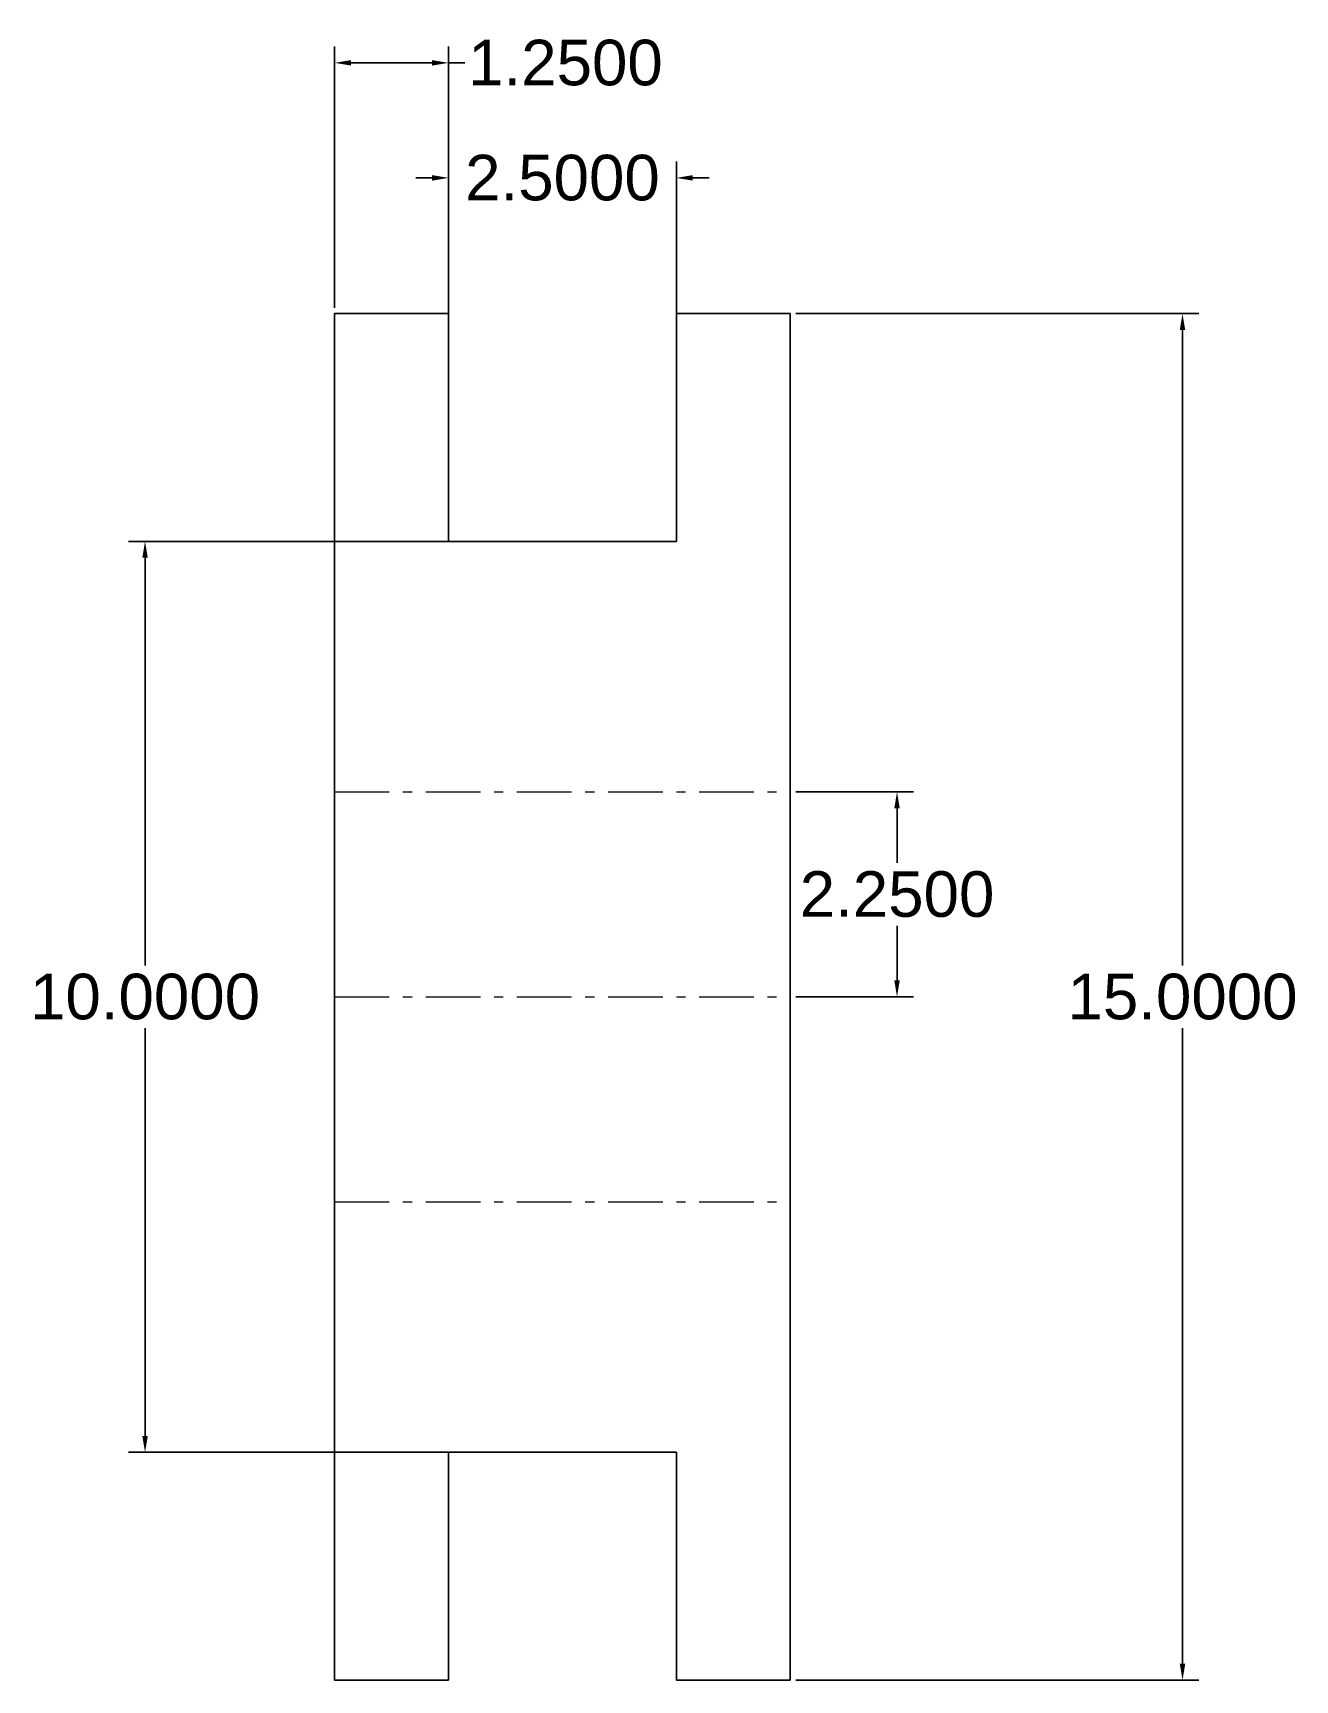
# Model space of a CAD drawing. Header units: centimetres. Extents: x 6.7 to 20.5, y 10 to 28.1.
import ezdxf

# ---------------------------------------------------------------- set-up
doc = ezdxf.new("R2010")
doc.units = ezdxf.units.CM
doc.linetypes.add('ACAD_ISO10W100', pattern=[18, 12, -3, 0, -3])
doc.layers.add('dimesiuni', color=111, linetype='Continuous', lineweight=15)
doc.layers.add('linii de ajutor', color=131, linetype='ACAD_ISO10W100', lineweight=20)
doc.layers.add('schita', color=7, linetype='Continuous')
doc.styles.get("Standard").update_dxf_attribs({"font": 'arial.ttf', "height": 0.5})
doc.dimstyles.get("Standard").update_dxf_attribs({"dimtxt": 0.18, "dimasz": 0.18, "dimexe": 0.18, "dimexo": 0.0625, "dimgap": 0.09, "dimtad": 0, "dimtih": 1, "dimtoh": 1, "dimdec": 4, "dimzin": 0, "dimdsep": 46, "dimtxsty": 'Standard', "dimcen": 0.09, "dimadec": 0, "dimazin": 0, "dimtfac": 1, "dimtdec": 4, "dimtofl": 0, "dimtmove": 0, "dimatfit": 3, "dimfxl": 1, "dimtolj": 1, "dimtzin": 0, "dimarcsym": 0})

# ---------------------------------------------------------------- blocks, each defined once
blk = doc.blocks.new('*D1')
at = {"layer": 'Defpoints', "color": 0, "transparency": 16777216}
for p in [(15, 25), (15, 10), (19.305, 10)]:
    blk.add_point(p, dxfattribs=at)
at = {"layer": 'dimesiuni', "color": 0, "lineweight": -2, "transparency": 16777216}
for p, q in [((15.063, 25), (19.485, 25)), ((19.305, 24.82), (19.305, 17.845)), ((19.305, 10.18), (19.305, 17.155)), ((15.063, 10), (19.485, 10))]:
    blk.add_line(p, q, dxfattribs=at)
at = {"layer": 'dimesiuni', "color": 0, "transparency": 16777216}
for points in [[(19.275, 24.82), (19.335, 24.82), (19.305, 25)], [(19.275, 10.18), (19.335, 10.18), (19.305, 10)]]:
    blk.add_solid(points, dxfattribs=at)
at = {"layer": 'dimesiuni', "color": 0, "transparency": 16777216, "insert": (19.305, 17.5), "char_height": 0.5, "attachment_point": 5}
blk.add_mtext('\\A1;15.0000', dxfattribs=at)
blk = doc.blocks.new('*D2')
at = {"layer": 'Defpoints', "color": 0, "transparency": 16777216}
for p in [(13.75, 26.49), (11.25, 22.5), (13.75, 22.5)]:
    blk.add_point(p, dxfattribs=at)
at = {"layer": 'dimesiuni', "color": 0, "lineweight": -2, "transparency": 16777216}
for p, q in [((11.25, 22.562), (11.25, 26.67)), ((13.75, 22.562), (13.75, 26.67)), ((11.07, 26.49), (10.89, 26.49)), ((13.93, 26.49), (14.11, 26.49))]:
    blk.add_line(p, q, dxfattribs=at)
at = {"layer": 'dimesiuni', "color": 0, "transparency": 16777216}
for points in [[(11.07, 26.52), (11.07, 26.46), (11.25, 26.49)], [(13.93, 26.52), (13.93, 26.46), (13.75, 26.49)]]:
    blk.add_solid(points, dxfattribs=at)
at = {"layer": 'dimesiuni', "color": 0, "transparency": 16777216, "insert": (12.5, 26.49), "char_height": 0.5, "attachment_point": 5}
blk.add_mtext('\\A1;2.5000', dxfattribs=at)
blk = doc.blocks.new('*D3')
at = {"layer": 'Defpoints', "color": 0, "transparency": 16777216}
for p in [(11.25, 27.753), (10, 25), (11.25, 25)]:
    blk.add_point(p, dxfattribs=at)
at = {"layer": 'dimesiuni', "color": 0, "lineweight": -2, "transparency": 16777216}
for p, q in [((10, 25.062), (10, 27.933)), ((11.25, 25.062), (11.25, 27.933)), ((10.18, 27.753), (11.07, 27.753)), ((11.25, 27.753), (11.43, 27.753))]:
    blk.add_line(p, q, dxfattribs=at)
at = {"layer": 'dimesiuni', "color": 0, "transparency": 16777216}
for points in [[(10.18, 27.783), (10.18, 27.723), (10, 27.753)], [(11.07, 27.783), (11.07, 27.723), (11.25, 27.753)]]:
    blk.add_solid(points, dxfattribs=at)
at = {"layer": 'dimesiuni', "color": 0, "transparency": 16777216, "insert": (12.533, 27.753), "char_height": 0.5, "attachment_point": 5}
blk.add_mtext('\\A1;1.2500', dxfattribs=at)
blk = doc.blocks.new('*D4')
at = {"layer": 'Defpoints', "color": 0, "transparency": 16777216}
for p in [(15, 19.75), (15, 17.5), (16.172, 17.5)]:
    blk.add_point(p, dxfattribs=at)
at = {"layer": 'dimesiuni', "color": 0, "lineweight": -2, "transparency": 16777216}
for p, q in [((15.063, 19.75), (16.352, 19.75)), ((16.172, 19.57), (16.172, 18.97)), ((16.172, 17.68), (16.172, 18.28)), ((15.063, 17.5), (16.352, 17.5))]:
    blk.add_line(p, q, dxfattribs=at)
at = {"layer": 'dimesiuni', "color": 0, "transparency": 16777216}
for points in [[(16.142, 19.57), (16.202, 19.57), (16.172, 19.75)], [(16.142, 17.68), (16.202, 17.68), (16.172, 17.5)]]:
    blk.add_solid(points, dxfattribs=at)
at = {"layer": 'dimesiuni', "color": 0, "transparency": 16777216, "insert": (16.172, 18.625), "char_height": 0.5, "attachment_point": 5}
blk.add_mtext('\\A1;2.2500', dxfattribs=at)
blk = doc.blocks.new('*D5')
at = {"layer": 'Defpoints', "color": 0, "transparency": 16777216}
for p in [(13.75, 22.5), (7.919, 12.5), (13.75, 12.5)]:
    blk.add_point(p, dxfattribs=at)
at = {"layer": 'dimesiuni', "color": 0, "lineweight": -2, "transparency": 16777216}
for p, q in [((13.688, 22.5), (7.739, 22.5)), ((7.919, 22.32), (7.919, 17.845)), ((7.919, 12.68), (7.919, 17.155)), ((13.688, 12.5), (7.739, 12.5))]:
    blk.add_line(p, q, dxfattribs=at)
at = {"layer": 'dimesiuni', "color": 0, "transparency": 16777216}
for points in [[(7.889, 22.32), (7.949, 22.32), (7.919, 22.5)], [(7.889, 12.68), (7.949, 12.68), (7.919, 12.5)]]:
    blk.add_solid(points, dxfattribs=at)
at = {"layer": 'dimesiuni', "color": 0, "transparency": 16777216, "insert": (7.919, 17.5), "char_height": 0.5, "attachment_point": 5}
blk.add_mtext('\\A1;10.0000', dxfattribs=at)

msp = doc.modelspace()

# ---------------------------------------------------------------- linework, layer by layer
at = {"layer": 'linii de ajutor', "ltscale": 0.05}
for p, q in [((10, 19.75), (15, 19.75)), ((10, 17.5), (15, 17.5)), ((10, 15.25), (15, 15.25))]:
    msp.add_line(p, q, dxfattribs=at)
at = {"layer": 'schita'}
for p, q in [((10, 10), (10, 25)), ((10, 25), (11.25, 25)), ((11.25, 25), (11.25, 22.5)), ((13.75, 22.5), (13.75, 25)), ((13.75, 25), (15, 25)), ((15, 25), (15, 10)), ((11.25, 22.5), (13.75, 22.5)), ((13.75, 12.5), (11.25, 12.5)), ((11.25, 12.5), (11.25, 10)), ((13.75, 10), (13.75, 12.5)), ((11.25, 10), (10, 10)), ((15, 10), (13.75, 10))]:
    msp.add_line(p, q, dxfattribs=at)

# ---------------------------------------------------------------- dimensions: what is measured, and where the dimension line sits
at = {"layer": 'dimesiuni'}
for base, p1, p2, picture, middle in [((11.25, 27.75314), (10, 25), (11.25, 25), '*D3', (12.53347, 27.75314)), ((13.75, 26.4899), (11.25, 22.5), (13.75, 22.5), '*D2', (12.5, 26.4899))]:
    dim = msp.add_linear_dim(base=base, p1=p1, p2=p2, dimstyle='Standard', dxfattribs=at)
    dim.commit()
    dim.dimension.update_dxf_attribs({"geometry": picture, "text_midpoint": middle})
for base, p1, p2, picture, middle in [((19.30497, 10), (15, 25), (15, 10), '*D1', (19.30497, 17.5)), ((7.91942, 12.5), (13.75, 22.5), (13.75, 12.5), '*D5', (7.91942, 17.5)), ((16.17163, 17.5), (15, 19.75), (15, 17.5), '*D4', (16.17163, 18.625))]:
    dim = msp.add_linear_dim(base=base, p1=p1, p2=p2, angle=90, dimstyle='Standard', dxfattribs=at)
    dim.commit()
    dim.dimension.update_dxf_attribs({"geometry": picture, "text_midpoint": middle})

doc.saveas('drawing.dxf')
